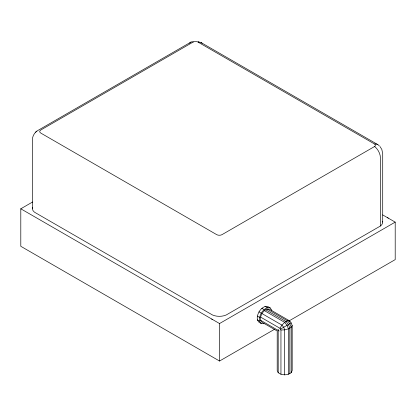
<?xml version="1.0" encoding="UTF-8"?>
<svg xmlns="http://www.w3.org/2000/svg" width="416" height="416" viewBox="0 0 416 416"><rect width="100%" height="100%" fill="white"/><g stroke="black" fill="none" stroke-linecap="round" stroke-linejoin="round"><path stroke-width="0.62" d="M264.03 323.747L261.18 323.492L258.96 322.213L257.317 319.873C256.625 314.319 259.948 308.558 265.106 306.384L267.956 306.639L270.171 307.918L271.82 310.258M261.18 323.492L259.532 321.152C258.84 315.598 262.168 309.842 267.322 307.663L270.171 307.918M260.556 317.075L261.929 313.544L264.306 310.586L267.046 309.005L269.422 309.218L289.442 320.772L291.184 322.936L292.188 325.525L292.188 370.562L291.184 372.726C287.461 375.539 281.918 375.539 278.2 372.726L277.196 370.562L277.196 331.011L261.929 322.197L260.556 320.247L260.556 317.075L279.942 328.271L280.946 330.008L280.946 374.306M292.188 325.525L291.184 327.267L288.439 328.848L284.69 329.852L280.946 330.008M279.942 328.271L281.949 325.099L284.69 322.358L287.435 320.772L289.442 320.772L289.931 321.828M190.939 42.084L38.043 130.359C34.58 132.252 32.354 136.089 32.349 140.026L32.349 208.364M193.388 41.912L40.851 129.979A3.838 2.215 0 0 0 40.851 133.115L216.637 234.608A3.838 2.215 0 0 0 222.071 234.608L374.821 146.375A3.822 2.21 0 0 0 374.821 144.17L197.844 41.99A3.822 2.21 0 0 0 193.606 41.829L193.388 41.912A11.008 5.704 64.6 0 0 189.602 43.311M35.61 132.179L36.218 131.654M36.28 131.602L36.837 131.123M274.544 329.285L219.544 361.036L20.8 246.293L20.8 208.796L32.583 201.994M382.611 221.244A11.201 6.469 0 0 1 380.396 226.023L226.184 314.995A11.216 6.474 0 0 1 212.529 314.995L34.668 212.306A11.216 6.474 0 0 1 32.443 207.522M20.8 208.796L219.544 323.544L395.2 222.128L395.2 259.62L289.136 320.861M280.576 329.061L291.184 322.936M198.12 41.413L198.921 41.636M211.624 319.046L212.727 319.608M201.032 42.546L377.666 144.524M382.689 214.906L395.2 222.128M265.106 306.384L267.322 307.663M267.046 309.005L287.435 320.772L289.812 323.731L291.184 327.267L291.184 372.726M265.673 309.795L286.062 321.568L288.439 324.522L289.812 328.058L289.812 373.516M261.815 308.282L264.03 309.561M264.306 310.586L284.69 322.358L287.066 325.312L288.439 328.848L288.439 374.306M258.96 311.828L261.18 313.108M261.929 313.544L281.949 325.099L283.686 327.262L284.69 329.852L284.69 374.889M257.317 316.072L259.532 317.351M260.556 320.247L279.204 331.011M257.317 319.873L259.532 321.152M387.348 217.516L388.315 218.15M379.974 146.51L381.826 149.427L382.71 153.748L382.71 222.087M380.396 226.023L380.396 157.685A11.008 6.947 54.9 0 0 374.676 146.505M278.2 329.274L278.2 372.726M219.544 323.544L219.544 361.036M198.401 42.271A11.003 6.141 -61.6 0 1 202.051 43.306M374.676 144.05A11.008 6.947 -54.9 0 1 379.293 145.917"/></g></svg>
